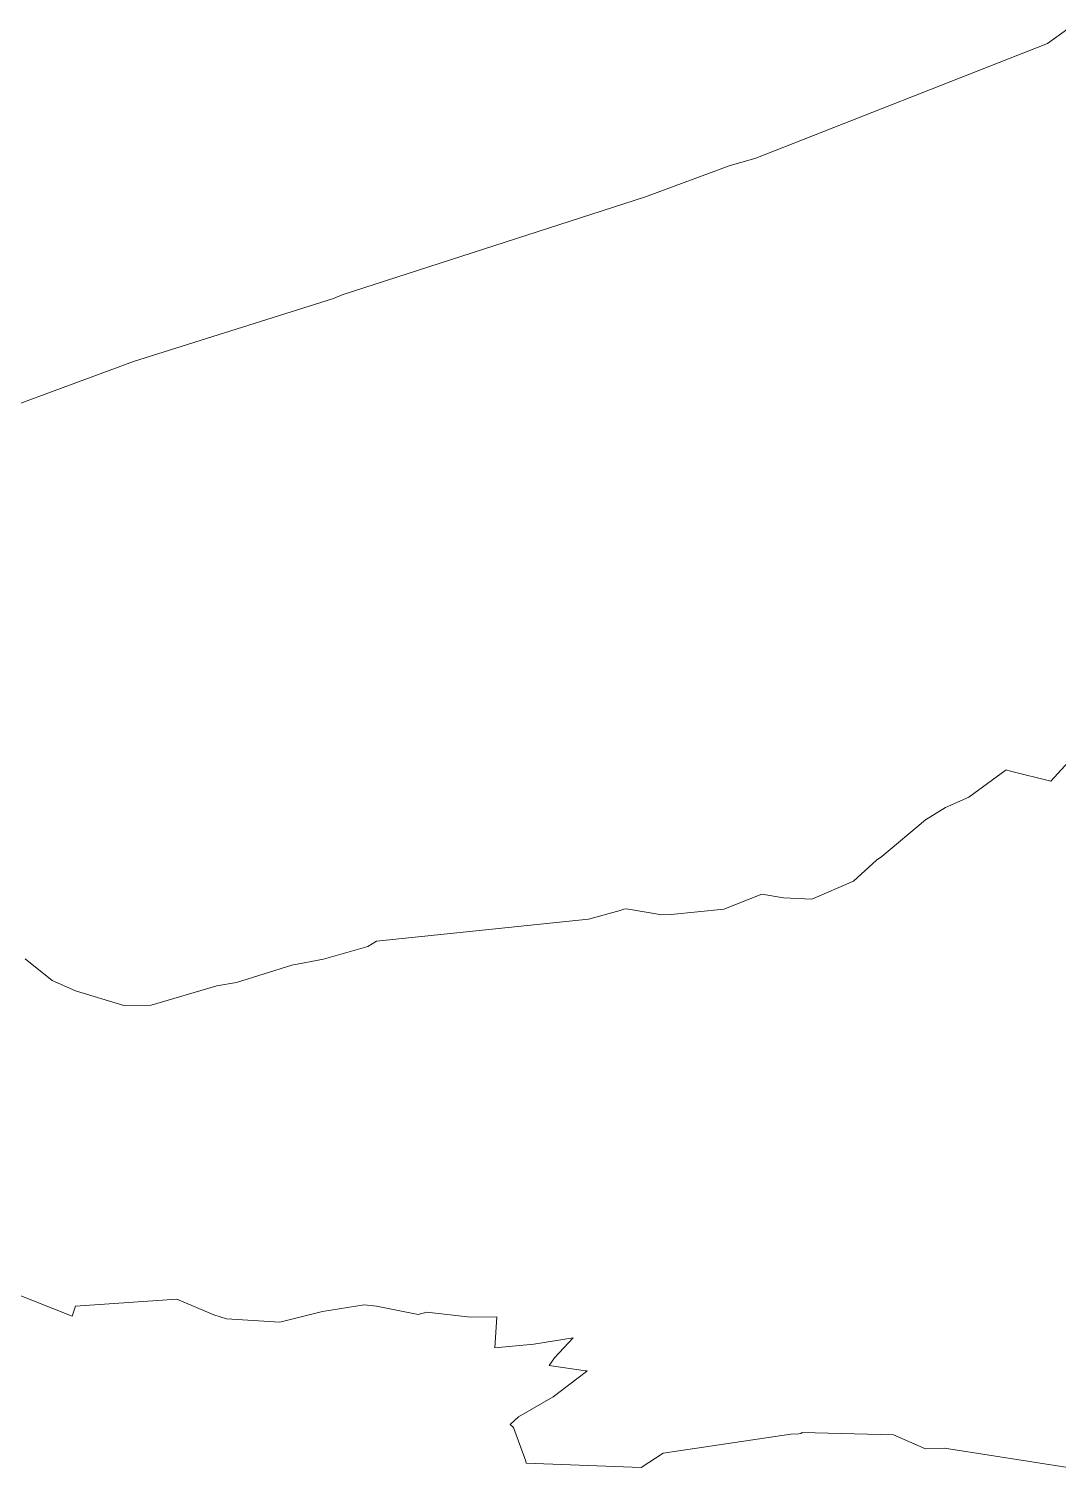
# Model space of a CAD drawing. Header units: metres. Extents: x 809241 to 811075, y 9156873 to 9158251.
# Drawn here: x 809993.5 to 810040.9, y 9158099.4 to 9158165.7 of the extents above; entities that cross this region are included whole.
import ezdxf

# ---------------------------------------------------------------- set-up
doc = ezdxf.new("R2010")
doc.units = ezdxf.units.M
doc.layers.add('C-TOPO-MAJR', color=9, linetype='Continuous')

msp = doc.modelspace()

# ---------------------------------------------------------------- linework, layer by layer
at = {"layer": 'C-TOPO-MAJR', "color": 9, "linetype": 'Continuous', "lineweight": 5}
for points, elevation in [([(809993.173, 9158148.45), (809998.358, 9158150.377), (810007.563, 9158153.275), (810007.962, 9158153.446), (810021.914, 9158157.958), (810025.768, 9158159.373), (810026.993, 9158159.727), (810040.422, 9158165.011), (810041.354, 9158165.686)], 2690), ([(809993.363, 9158122.884), (809994.61, 9158121.879), (809995.691, 9158121.401), (809997.917, 9158120.733), (809999.162, 9158120.737), (810002.194, 9158121.639), (810003.096, 9158121.784), (810005.643, 9158122.589), (810007.095, 9158122.865), (810009.145, 9158123.445), (810009.546, 9158123.689), (810019.302, 9158124.704), (810020.762, 9158125.108), (810020.92, 9158125.166), (810021.043, 9158125.182), (810022.67, 9158124.904), (810023.1, 9158124.914), (810025.52, 9158125.168), (810027.276, 9158125.851), (810028.266, 9158125.68), (810029.581, 9158125.624), (810031.488, 9158126.458), (810032.549, 9158127.421), (810032.797, 9158127.589), (810034.814, 9158129.27), (810035.722, 9158129.845), (810036.807, 9158130.314), (810038.515, 9158131.578), (810038.722, 9158131.508), (810040.571, 9158131.054), (810041.718, 9158132.305)], 2680), ([(809992.779, 9158107.514), (809995.535, 9158106.437), (809995.68, 9158106.883), (810000.353, 9158107.206), (810002.051, 9158106.487), (810002.638, 9158106.306), (810005.083, 9158106.148), (810007.052, 9158106.644), (810008.968, 9158106.944), (810009.546, 9158106.889), (810011.454, 9158106.51), (810011.85, 9158106.615), (810013.86, 9158106.38), (810015.078, 9158106.401), (810014.992, 9158104.975), (810016.774, 9158105.135), (810018.596, 9158105.432), (810017.739, 9158104.507), (810017.487, 9158104.158), (810019.156, 9158103.913), (810019.24, 9158103.908), (810019.206, 9158103.883), (810017.664, 9158102.713), (810016.08, 9158101.789), (810015.698, 9158101.437), (810015.839, 9158101.309), (810016.411, 9158099.754), (810016.431, 9158099.668), (810021.724, 9158099.469), (810022.729, 9158100.119), (810028.609, 9158100.997), (810028.982, 9158101.013), (810029.073, 9158101.036), (810029.134, 9158101.072), (810033.337, 9158100.964), (810034.807, 9158100.323), (810035.691, 9158100.348), (810041.564, 9158099.431)], 2670)]:
    msp.add_lwpolyline(points, dxfattribs=dict(at, elevation=elevation))

doc.saveas('drawing.dxf')
